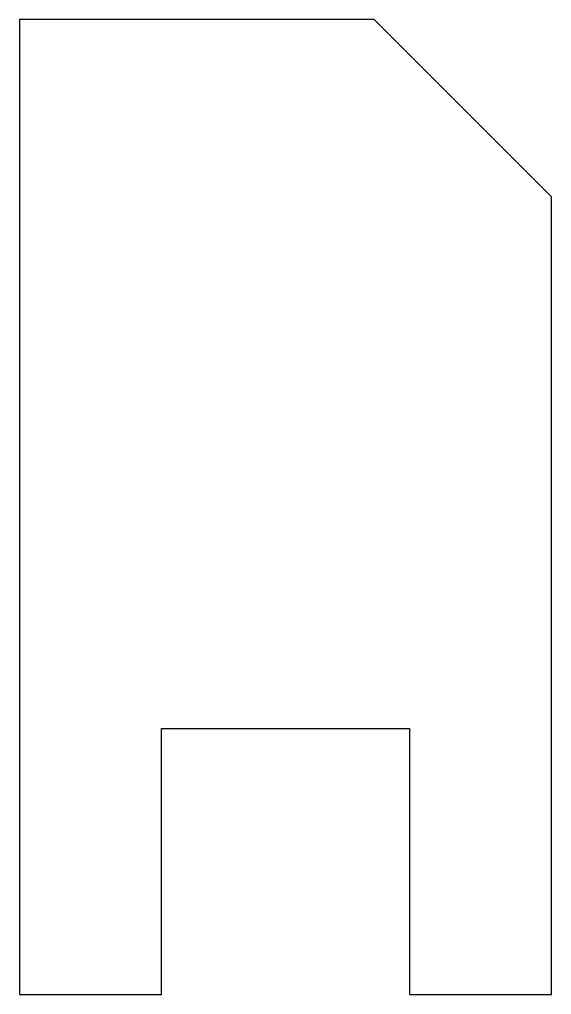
# Model space of a CAD drawing. Header units: millimetres. Extents: x 44.3 to 59.3, y 50.5 to 78.
import ezdxf

# ---------------------------------------------------------------- set-up
doc = ezdxf.new("R2010")
doc.units = ezdxf.units.MM
doc.layers.get('0').update_dxf_attribs({"linetype": 'CONTINUOUS'})

msp = doc.modelspace()

# ---------------------------------------------------------------- linework, layer by layer
msp.add_lwpolyline([(44.275, 50.5), (48.275, 50.5), (48.275, 58), (55.275, 58), (55.275, 50.5), (59.275, 50.5), (59.275, 73), (54.275, 78), (44.275, 78)], close=True)

doc.saveas('drawing.dxf')
